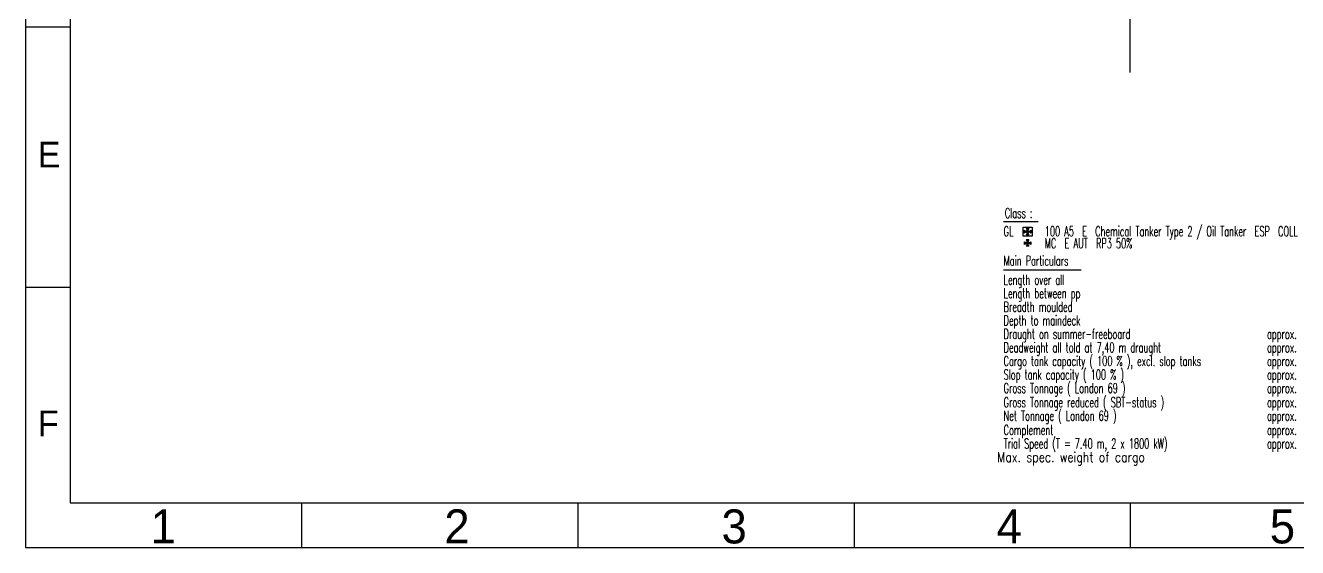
# Model space of a CAD drawing. Header units: millimetres. Extents: x 377976 to 407676, y -54296 to -33296.
# Drawn here: x 377976 to 395075, y -54296 to -47276 of the extents above; entities that cross this region are included whole.
import ezdxf
from ezdxf.enums import TextEntityAlignment as Align

# ---------------------------------------------------------------- set-up
doc = ezdxf.new("R2010")
doc.units = ezdxf.units.MM
doc.header["$LTSCALE"] = 600
doc.layers.add('A2 Sheet', color=7, linetype='Continuous')
doc.styles.add('TEX22', font='romans.shx', dxfattribs={"width": 0.6})

msp = doc.modelspace()

# ---------------------------------------------------------------- hatches: boundary and pattern name
at = {"layer": 'A2 Sheet'}
for points in [[(391449.9, -50051.8, -0.1488253), (391490, -50067.2), (391490, -50030.3, -0.1488253), (391449.9, -50045.7, -0.148765), (391465.3, -50005.6), (391428.4, -50005.6, -0.148765), (391443.8, -50045.7, -0.1488253), (391403.8, -50030.3), (391403.8, -50067.2, -0.1488253), (391443.8, -50051.8, -0.148765), (391428.4, -50091.8), (391465.3, -50091.8, -0.1340105)], [(391443.8, -50199.9, -0.1487655), (391403.7, -50184.5), (391403.7, -50221.4, -0.1487655), (391443.8, -50206, -0.1485766), (391428.4, -50246), (391465.3, -50246, -0.1340037), (391449.9, -50206), (391449.9, -50206, -0.148785), (391490, -50221.4), (391490, -50184.5, -0.148785), (391449.9, -50199.9, -0.1485766), (391465.3, -50159.8), (391428.4, -50159.8, -0.1485766)]]:
    msp.add_hatch(color=256, dxfattribs=at).paths.add_polyline_path(points)

# ---------------------------------------------------------------- linework, layer by layer
at = {"color": 1}
msp.add_line((392825.8, -47909.4), (392825.8, -35455.3), dxfattribs=at)
at = {"layer": 'A2 Sheet'}
for p, q in [((377975.8, -47296.1), (378575.8, -47296.1)), ((391124.6, -49910.8), (391588.2, -49910.8)), ((391385.3, -49987.2), (391508.4, -49987.2)), ((391385.3, -50110.3), (391385.3, -49987.2)), ((391403.8, -50067.2), (391403.8, -50030.3)), ((391465.3, -50005.6), (391428.4, -50005.6)), ((391465.3, -50091.8), (391428.4, -50091.8)), ((391490, -50030.3), (391490, -50067.2)), ((391508.4, -49987.2), (391508.4, -50110.3)), ((391508.4, -50110.3), (391385.3, -50110.3)), ((391403.7, -50221.4), (391403.7, -50184.5)), ((391465.3, -50159.8), (391428.4, -50159.8)), ((391465.3, -50246), (391428.4, -50246)), ((391490, -50184.5), (391490, -50221.4)), ((391124.6, -50560.4), (392165.3, -50560.4)), ((377975.8, -50796.1), (378575.8, -50796.1)), ((381688.3, -53696.1), (381688.3, -54296.1)), ((385400.8, -53696.1), (385400.8, -54296.1)), ((389113.3, -53696.1), (389113.3, -54296.1)), ((392825.8, -53696.1), (392825.8, -54296.1))]:
    msp.add_line(p, q, dxfattribs=at)
for points in [[(377975.8, -54296.1), (407675.8, -54296.1), (407675.8, -33296.1), (377975.8, -33296.1)], [(378575.8, -53696.1), (407075.8, -53696.1), (407075.8, -33896.1), (378575.8, -33896.1)]]:
    msp.add_lwpolyline(points, close=True, dxfattribs=at)
for centre, radius, start, end in [((391449, -49972.2), 73.6, 232.03218, 265.89191), ((391449, -50125.3), 73.6, 94.10809, 127.96782), ((391370.3, -50050.9), 73.7, 4.11486, 37.96106), ((391370.3, -50046.5), 73.7, 322.03894, 355.88514), ((391523.4, -50050.9), 73.7, 142.03894, 175.88514), ((391444.7, -49972.2), 73.6, 274.10809, 307.96782), ((391530.9, -50043.6), 81.4, 185.77244, 216.30348), ((391444.7, -50125.3), 73.6, 52.03218, 85.89191), ((391449.1, -50126.4), 73.7, 232.04111, 265.88743), ((391449.1, -50279.5), 73.7, 94.11257, 127.95889), ((391370.2, -50205.2), 73.7, 4.13487, 37.93882), ((391370.2, -50200.7), 73.7, 322.06118, 355.86513), ((391523.5, -50205.2), 73.7, 142.06118, 175.86513), ((391444.6, -50126.4), 73.6, 274.11039, 307.96107), ((391530.9, -50197.8), 81.4, 185.77208, 216.3016), ((391444.6, -50279.5), 73.6, 52.03893, 85.88961)]:
    msp.add_arc(centre, radius, start, end, dxfattribs=at)

# ---------------------------------------------------------------- texts
for s, height, p in [('E', 344.5, (378140.7, -49184.6)), ('F', 344.5, (378140.7, -52799.8)), ('1', 457.5, (379657.9, -54240.5)), ('2', 457.5, (383606.4, -54240.5)), ('3', 457.5, (387332, -54240.5)), ('4', 457.5, (391029.2, -54240.5)), ('5', 457.5, (394702, -54240.5))]:
    msp.add_text(s, height=height, dxfattribs=at).set_placement(p)
at = {"layer": 'A2 Sheet', "style": 'TEX22'}
for s, height, width, p in [('Class :', 133.85, 0.6, (391326.9, -49865.5)), ('   Max. spec. weight of cargo', 133.848, 0.8, (391910.7, -53146.5))]:
    msp.add_text(s, height=height, dxfattribs=dict(at, width=width)).set_placement(p, align=Align.CENTER)
at = {"layer": 'A2 Sheet', "style": 'TEX22', "width": 0.6}
for s, height, p in [('GL', 133.85, (391124.6, -50110.3)), ('100 A5  E  Chemical Tanker Type 2 / Oil Tanker  ESP  COLL', 133.848, (391677.7, -50110.3)), ('MC  E AUT  RP3 50%', 133.848, (391677.7, -50271.9)), ('Main Particulars', 133.848, (391124.6, -50506)), ('Length over all', 133.848, (391124.6, -50761.7)), ('Length between pp', 133.848, (391124.6, -50944.4)), ('Breadth moulded', 133.848, (391124.6, -51126.1)), ('Depth to maindeck', 133.848, (391124.6, -51308.3)), ('Draught on summer-freeboard ', 133.848, (391124.6, -51490.5)), ('Deadweight all told at 7,40 m draught', 133.848, (391124.6, -51672.6)), ('Cargo tank capacity ( 100 % ), excl. slop tanks', 133.848, (391124.6, -51854.8)), ('Slop tank capacity ( 100 % )', 133.848, (391124.6, -52037)), ('Gross Tonnage ( London 69 )', 133.848, (391124.6, -52219.2)), ('Gross Tonnage reduced ( SBT-status )', 133.848, (391124.6, -52409.6)), ('Net Tonnage ( London 69 )', 133.848, (391124.6, -52590.2)), ('Complement', 133.85, (391124.6, -52782.1)), ('Trial Speed (T = 7.40 m, 2 x 1800 kW)', 133.848, (391124.6, -52964.3))]:
    msp.add_text(s, height=height, dxfattribs=at).set_placement(p)
for p in [(395064.2, -51490.5), (395064.2, -51672.6), (395064.2, -51854.8), (395064.2, -52037), (395064.2, -52219.2), (395064.2, -52409.6), (395064.2, -52590.2), (395064.2, -52782.1), (395064.2, -52964.3)]:
    msp.add_text('approx.', height=133.85, dxfattribs=at).set_placement(p, align=Align.RIGHT)

doc.saveas('drawing.dxf')
